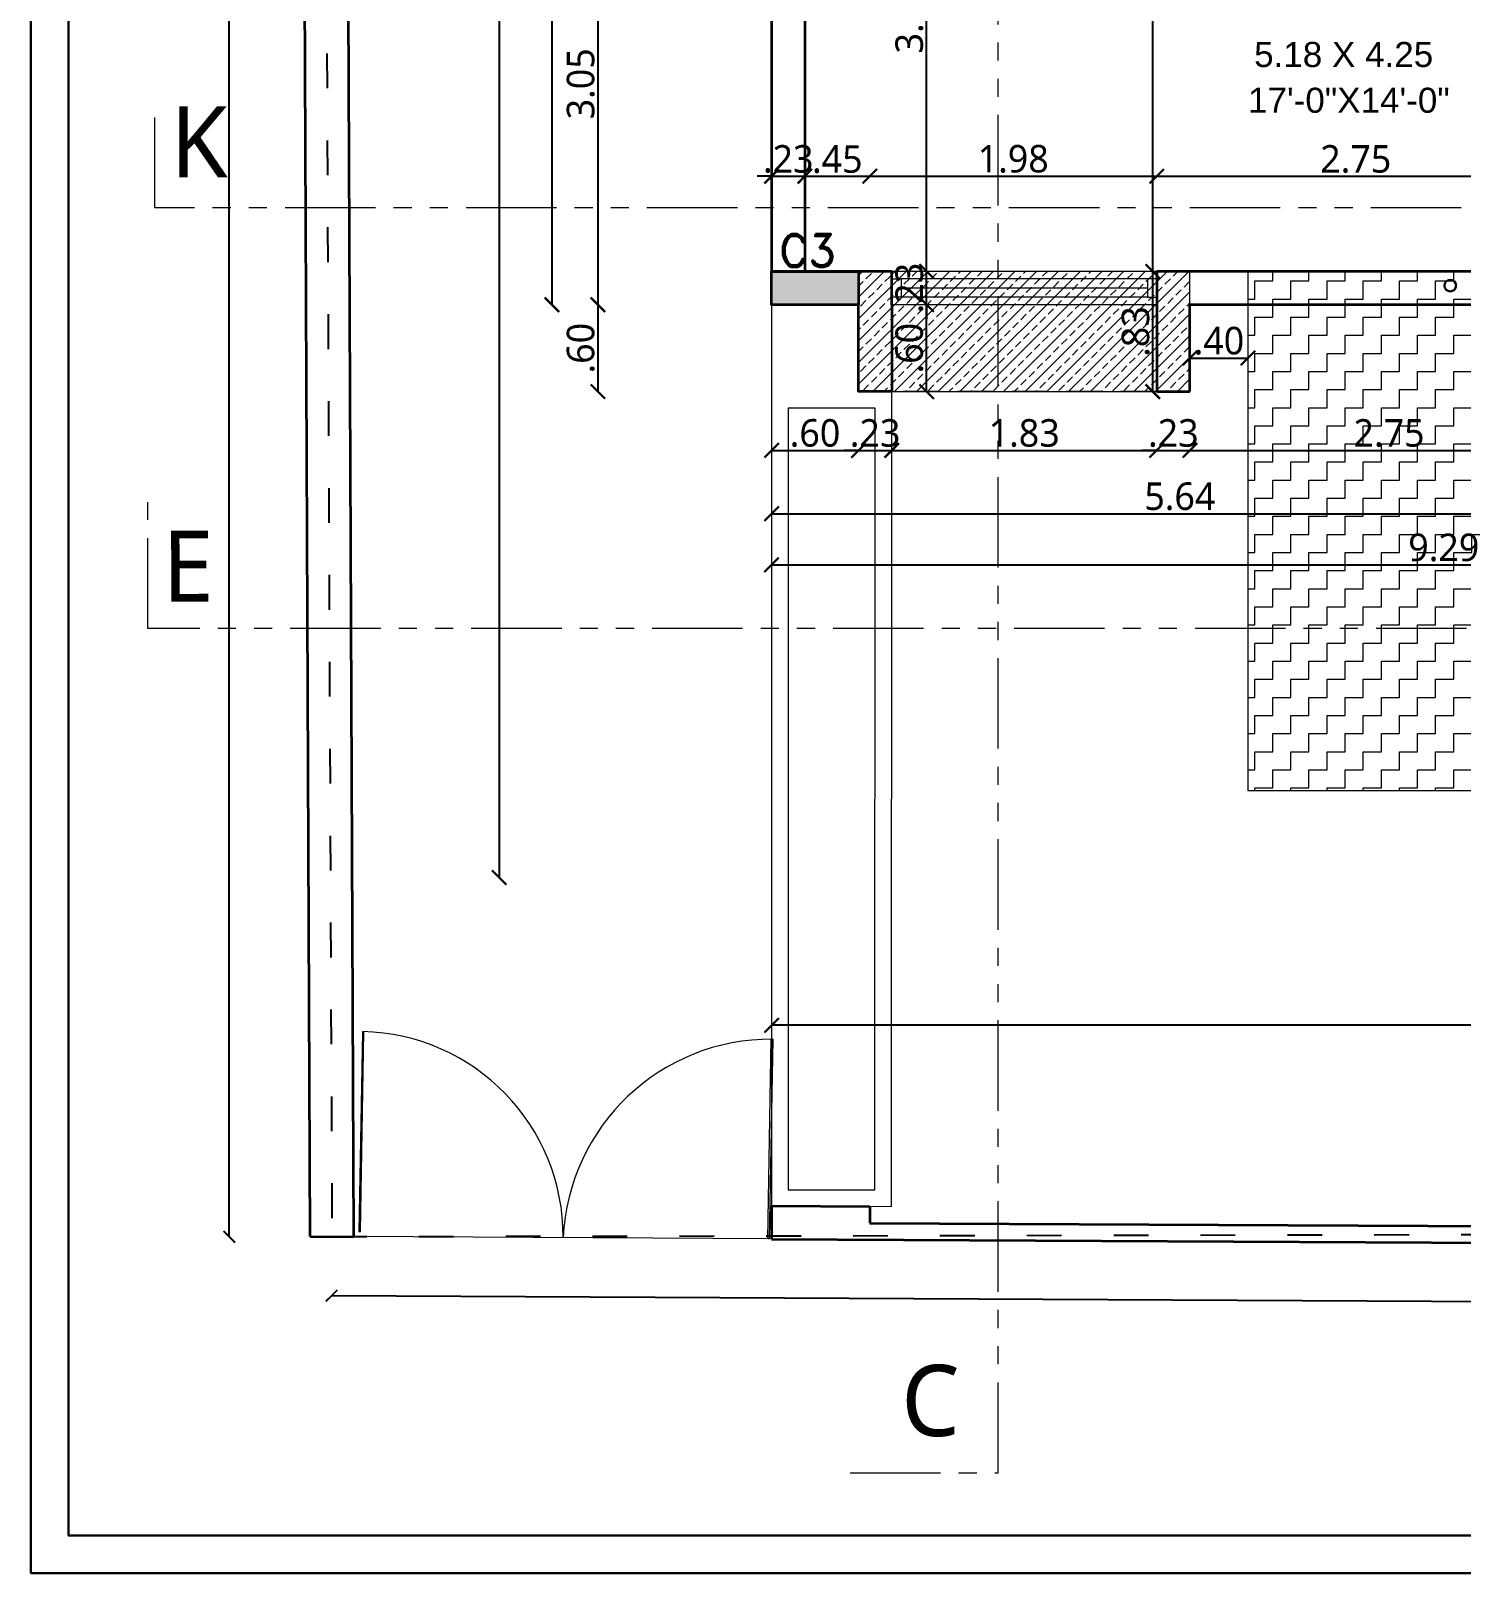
# Model space of a CAD drawing. Extents: x 2450 to 2649, y -7 to 131.
# Drawn here: x 2450.07 to 2459.95, y 104.87 to 115.52 of the extents above; entities that cross this region are included whole.
import ezdxf
from ezdxf.enums import TextEntityAlignment as Align

# ---------------------------------------------------------------- set-up
doc = ezdxf.new("R2010")
doc.units = 0
doc.header["$MEASUREMENT"] = 0
doc.header["$PDMODE"] = 34
for name, pattern in [('ACAD_ISO03W100', [30, 12, -18]), ('HIDDEN', [0.375, 0.25, -0.125]), ('PHANTOM2', [1.25, 0.625, -0.125, 0.125, -0.125, 0.125, -0.125])]:
    doc.linetypes.add(name, pattern=pattern)
doc.layers.add('BAS LINE', color=130, linetype='Continuous')
for name, color, linetype, lineweight in [('COLUMN', 5, 'Continuous', 35), ('DOOR-WINDOW', 35, 'Continuous', 13), ('KRB-R.C.C. COLUMN TEXT', 240, 'Continuous', 0), ('PIPE', 240, 'Continuous', 30), ('PLOT', 230, 'Continuous', 35), ('SECTION LINE', 3, 'PHANTOM2', 5), ('TEXT-1', 7, 'Continuous', 9), ('WALL', 30, 'Continuous', 35), ('WINDOW-LINE', 25, 'Continuous', 9)]:
    doc.layers.add(name, color=color, linetype=linetype, lineweight=lineweight)
for name, color, linetype, lineweight, true_color in [('COULMN HATCH', 7, 'Continuous', 13, 0xadadad), ('DIM_1', 7, 'Continuous', 13, 0x000000), ('flower bed', 7, 'Continuous', 20, 0x737373), ('HEATCH BEAM BOTTOM', 7, 'Continuous', 13, 0x92bdc9), ('heatch-3', 7, 'Continuous', 9, 0xb28a62), ('R.C.C PROJATION', 7, 'HIDDEN', 13, 0xa32900), ('SHEET', 7, 'Continuous', 30, 0x121212), ('WORKING DIM', 7, 'Continuous', 15, 0x292929)]:
    doc.layers.add(name, color=color, linetype=linetype, lineweight=lineweight, true_color=true_color)
doc.styles.add('AR', font='arial.ttf')
doc.styles.add('ARIAL', font='arial.ttf')
doc.styles.add('COMPLEX', font='complex.shx')
doc.styles.add('ROMAND', font='romand.shx')
doc.styles.get("Standard").update_dxf_attribs({"font": 'malgunsl.ttf'})
doc.dimstyles.new('2310', dxfattribs={"dimtxt": 0.19, "dimasz": 0.08, "dimexe": 0.18, "dimexo": 0.0625, "dimgap": 0.005, "dimtad": 0, "dimzin": 0, "dimdsep": 46, "dimtxsty": 'AR', "dimblk": 'ARCHTICK', "dimcen": 0.09, "dimse1": 1, "dimse2": 1, "dimaunit": 1, "dimadec": 4, "dimazin": 0, "dimtfac": 1, "dimtofl": 0, "dimtmove": 0, "dimatfit": 3, "dimfxl": 0.18, "dimtolj": 1, "dimtzin": 0, "dimarcsym": 0})
doc.dimstyles.new('R07', dxfattribs={"dimtxt": 0.19, "dimasz": 0.1, "dimexe": 0.18, "dimexo": 0.0625, "dimgap": 0.02, "dimtad": 1, "dimzin": 4, "dimdsep": 46, "dimtxsty": 'Standard', "dimblk": 'ARCHTICK', "dimcen": 0, "dimse1": 1, "dimse2": 1, "dimclrd": 256, "dimclre": 48, "dimclrt": 256, "dimadec": 0, "dimazin": 0, "dimtm": 1e-09, "dimtfac": 1, "dimtix": 1, "dimtmove": 1, "dimatfit": 3, "dimfxl": 0.18, "dimtolj": 1, "dimtzin": 0, "dimlwe": 15, "dimarcsym": 0})

# ---------------------------------------------------------------- blocks, each defined once
blk = doc.blocks.new('*U74')
at = {"layer": 'WINDOW-LINE'}
for p, q in [((175536.9, -38808.32), (175536.9, -38736.71)), ((175545.9, -38808.32), (175545.9, -38736.71))]:
    blk.add_line(p, q, dxfattribs=at)
at = {"layer": 'WINDOW-LINE', "color": 35, "true_color": 0x9d754d}
for p, q in [((175538.9, -38805.82), (175538.9, -38739.21)), ((175543.9, -38805.82), (175543.9, -38739.21))]:
    blk.add_line(p, q, dxfattribs=at)
at = {"layer": 'WINDOW-LINE', "color": 4, "true_color": 0x24ffff}
blk.add_line((175541.4, -38805.82), (175541.4, -38739.21), dxfattribs=at)
at = {"layer": 'WINDOW-LINE'}
for points in [[(175536.9, -38736.71), (175545.9, -38736.71), (175545.9, -38736.71), (175536.9, -38736.71)], [(175536.9, -38808.32), (175545.9, -38808.32), (175545.9, -38808.32), (175536.9, -38808.32)]]:
    blk.add_lwpolyline(points, close=True, dxfattribs=at)
at = {"layer": 'WINDOW-LINE', "color": 35, "true_color": 0x9d754d}
for points in [[(175538.9, -38736.71), (175543.9, -38736.71), (175543.9, -38739.21), (175538.9, -38739.21)], [(175538.9, -38808.32), (175543.9, -38808.32), (175543.9, -38805.82), (175538.9, -38805.82)]]:
    blk.add_lwpolyline(points, close=True, dxfattribs=at)
blk = doc.blocks.new('_ArchTick')
at = {"color": 0, "linetype": 'ByBlock', "const_width": 0.15}
blk.add_lwpolyline([(-0.5, -0.5), (0.5, 0.5)], dxfattribs=at)
blk = doc.blocks.new('*D3257')
at = {"layer": 'DEFPOINTS', "color": 0, "transparency": 16777216}
for p in [(2451.437, 128.564), (2452.055, 128.564), (2452.146, 107.195)]:
    blk.add_point(p, dxfattribs=at)
at = {"layer": 'DIM_1', "color": 0, "lineweight": -2, "transparency": 16777216}
for p, q in [((2451.437, 128.564), (2451.437, 119.428)), ((2451.437, 107.195), (2451.437, 118.187))]:
    blk.add_line(p, q, dxfattribs=at)
at = {"layer": 'DIM_1', "color": 0, "lineweight": -2, "transparency": 16777216, "xscale": 0.08, "yscale": 0.08, "zscale": 0.08}
for p, rotation in [((2451.437, 128.564), 90), ((2451.437, 107.195), 270)]:
    blk.add_blockref('_ArchTick', p, dxfattribs=dict(at, rotation=rotation))
at = {"layer": 'DIM_1', "color": 0, "transparency": 16777216, "char_height": 0.19, "attachment_point": 5, "rotation": 90, "style": 'AR'}
for s, insert in [('\\A1;[70\'-1 1/2"]', (2451.565, 118.807)), ('\\A1;21.37', (2451.335, 118.807))]:
    blk.add_mtext(s, dxfattribs=dict(at, insert=insert))
blk = doc.blocks.new('*D3260')
at = {"layer": 'DEFPOINTS', "color": 0, "transparency": 16777216}
for p in [(2452.146, 107.196), (2476.094, 107.072), (2452.144, 106.789)]:
    blk.add_point(p, dxfattribs=at)
at = {"layer": 'DIM_1', "color": 0, "lineweight": -2, "transparency": 16777216}
for p, q in [((2452.144, 106.789), (2463.719, 106.729)), ((2476.092, 106.664), (2464.517, 106.725))]:
    blk.add_line(p, q, dxfattribs=at)
at = {"layer": 'DIM_1', "color": 0, "lineweight": -2, "transparency": 16777216, "xscale": 0.08, "yscale": 0.08, "zscale": 0.08}
for p, rotation in [((2452.144, 106.789), 179.7026659752107), ((2476.092, 106.664), 359.7026659752107)]:
    blk.add_blockref('_ArchTick', p, dxfattribs=dict(at, rotation=rotation))
at = {"layer": 'DIM_1', "color": 0, "transparency": 16777216, "char_height": 0.19, "attachment_point": 5, "rotation": 359.7027, "style": 'AR'}
for s, insert in [('\\A1;23.95', (2464.118, 106.829)), ('\\A1;[78\'-7"]', (2464.117, 106.6))]:
    blk.add_mtext(s, dxfattribs=dict(at, insert=insert))
blk = doc.blocks.new('*D3714')
at = {"layer": 'DEFPOINTS', "color": 0, "transparency": 16777216}
for p in [(2455.413, 114.517), (2455.183, 113.86), (2455.413, 113.86)]:
    blk.add_point(p, dxfattribs=at)
at = {"layer": 'WORKING DIM', "lineweight": -2, "transparency": 16777216}
for p, q in [((2455.183, 114.517), (2455.083, 114.517)), ((2455.183, 114.517), (2455.413, 114.517)), ((2455.413, 114.517), (2455.513, 114.517))]:
    blk.add_line(p, q, dxfattribs=at)
at = {"layer": 'WORKING DIM', "lineweight": -2, "transparency": 16777216, "xscale": 0.1, "yscale": 0.1, "zscale": 0.1}
blk.add_blockref('_ArchTick', (2455.183, 114.517), dxfattribs=at)
at = {"layer": 'WORKING DIM', "lineweight": -2, "transparency": 16777216, "xscale": 0.1, "yscale": 0.1, "zscale": 0.1, "rotation": 180}
blk.add_blockref('_ArchTick', (2455.413, 114.517), dxfattribs=at)
at = {"layer": 'WORKING DIM', "transparency": 16777216, "insert": (2455.298, 114.635), "char_height": 0.19, "attachment_point": 5}
blk.add_mtext('\\A1;.23', dxfattribs=at)
blk = doc.blocks.new('*D3715')
at = {"layer": 'DEFPOINTS', "color": 0, "transparency": 16777216}
for p in [(2455.861, 114.517), (2455.413, 113.86), (2455.861, 113.86)]:
    blk.add_point(p, dxfattribs=at)
at = {"layer": 'WORKING DIM', "lineweight": -2, "transparency": 16777216}
blk.add_line((2455.413, 114.517), (2455.861, 114.517), dxfattribs=at)
at = {"layer": 'WORKING DIM', "lineweight": -2, "transparency": 16777216, "xscale": 0.1, "yscale": 0.1, "zscale": 0.1, "rotation": 180}
blk.add_blockref('_ArchTick', (2455.413, 114.517), dxfattribs=at)
at = {"layer": 'WORKING DIM', "lineweight": -2, "transparency": 16777216, "xscale": 0.1, "yscale": 0.1, "zscale": 0.1}
blk.add_blockref('_ArchTick', (2455.861, 114.517), dxfattribs=at)
at = {"layer": 'WORKING DIM', "transparency": 16777216, "insert": (2455.637, 114.634), "char_height": 0.19, "attachment_point": 5}
blk.add_mtext('\\A1;.45', dxfattribs=at)
blk = doc.blocks.new('*D3716')
at = {"layer": 'DEFPOINTS', "color": 0, "transparency": 16777216}
for p in [(2455.183, 113.63), (2455.783, 113.63), (2455.783, 112.624)]:
    blk.add_point(p, dxfattribs=at)
at = {"layer": 'WORKING DIM', "lineweight": -2, "transparency": 16777216}
blk.add_line((2455.183, 112.624), (2455.783, 112.624), dxfattribs=at)
at = {"layer": 'WORKING DIM', "lineweight": -2, "transparency": 16777216, "xscale": 0.1, "yscale": 0.1, "zscale": 0.1, "rotation": 180}
blk.add_blockref('_ArchTick', (2455.183, 112.624), dxfattribs=at)
at = {"layer": 'WORKING DIM', "lineweight": -2, "transparency": 16777216, "xscale": 0.1, "yscale": 0.1, "zscale": 0.1}
blk.add_blockref('_ArchTick', (2455.783, 112.624), dxfattribs=at)
at = {"layer": 'WORKING DIM', "transparency": 16777216, "insert": (2455.483, 112.743), "char_height": 0.19, "attachment_point": 5}
blk.add_mtext('\\A1;.60', dxfattribs=at)
blk = doc.blocks.new('*D3717')
at = {"layer": 'DEFPOINTS', "color": 0, "transparency": 16777216}
for p in [(2455.783, 113.63), (2456.013, 113.33), (2456.013, 112.624)]:
    blk.add_point(p, dxfattribs=at)
at = {"layer": 'WORKING DIM', "lineweight": -2, "transparency": 16777216}
for p, q in [((2455.783, 112.624), (2455.683, 112.624)), ((2455.783, 112.624), (2456.013, 112.624)), ((2456.013, 112.624), (2456.113, 112.624))]:
    blk.add_line(p, q, dxfattribs=at)
at = {"layer": 'WORKING DIM', "lineweight": -2, "transparency": 16777216, "xscale": 0.1, "yscale": 0.1, "zscale": 0.1}
blk.add_blockref('_ArchTick', (2455.783, 112.624), dxfattribs=at)
at = {"layer": 'WORKING DIM', "lineweight": -2, "transparency": 16777216, "xscale": 0.1, "yscale": 0.1, "zscale": 0.1, "rotation": 180}
blk.add_blockref('_ArchTick', (2456.013, 112.624), dxfattribs=at)
at = {"layer": 'WORKING DIM', "transparency": 16777216, "insert": (2455.898, 112.743), "char_height": 0.19, "attachment_point": 5}
blk.add_mtext('\\A1;.23', dxfattribs=at)
blk = doc.blocks.new('*D3718')
at = {"layer": 'DEFPOINTS', "color": 0, "transparency": 16777216}
for p in [(2456.013, 113.33), (2457.843, 113.33), (2457.843, 112.624)]:
    blk.add_point(p, dxfattribs=at)
at = {"layer": 'WORKING DIM', "lineweight": -2, "transparency": 16777216}
blk.add_line((2456.013, 112.624), (2457.843, 112.624), dxfattribs=at)
at = {"layer": 'WORKING DIM', "lineweight": -2, "transparency": 16777216, "xscale": 0.1, "yscale": 0.1, "zscale": 0.1, "rotation": 180}
blk.add_blockref('_ArchTick', (2456.013, 112.624), dxfattribs=at)
at = {"layer": 'WORKING DIM', "lineweight": -2, "transparency": 16777216, "xscale": 0.1, "yscale": 0.1, "zscale": 0.1}
blk.add_blockref('_ArchTick', (2457.843, 112.624), dxfattribs=at)
at = {"layer": 'WORKING DIM', "transparency": 16777216, "insert": (2456.928, 112.743), "char_height": 0.19, "attachment_point": 5}
blk.add_mtext('\\A1;1.83', dxfattribs=at)
blk = doc.blocks.new('*D3719')
at = {"layer": 'DEFPOINTS', "color": 0, "transparency": 16777216}
for p in [(2457.843, 113.33), (2458.073, 113.33), (2458.073, 112.624)]:
    blk.add_point(p, dxfattribs=at)
at = {"layer": 'WORKING DIM', "lineweight": -2, "transparency": 16777216}
for p, q in [((2457.843, 112.624), (2457.743, 112.624)), ((2457.843, 112.624), (2458.073, 112.624)), ((2458.073, 112.624), (2458.173, 112.624))]:
    blk.add_line(p, q, dxfattribs=at)
at = {"layer": 'WORKING DIM', "lineweight": -2, "transparency": 16777216, "xscale": 0.1, "yscale": 0.1, "zscale": 0.1}
blk.add_blockref('_ArchTick', (2457.843, 112.624), dxfattribs=at)
at = {"layer": 'WORKING DIM', "lineweight": -2, "transparency": 16777216, "xscale": 0.1, "yscale": 0.1, "zscale": 0.1, "rotation": 180}
blk.add_blockref('_ArchTick', (2458.073, 112.624), dxfattribs=at)
at = {"layer": 'WORKING DIM', "transparency": 16777216, "insert": (2457.958, 112.743), "char_height": 0.19, "attachment_point": 5}
blk.add_mtext('\\A1;.23', dxfattribs=at)
blk = doc.blocks.new('*D3720')
at = {"layer": 'DEFPOINTS', "color": 0, "transparency": 16777216}
for p in [(2460.823, 113.63), (2458.073, 113.33), (2460.823, 112.624)]:
    blk.add_point(p, dxfattribs=at)
at = {"layer": 'WORKING DIM', "lineweight": -2, "transparency": 16777216}
blk.add_line((2458.073, 112.624), (2460.823, 112.624), dxfattribs=at)
at = {"layer": 'WORKING DIM', "lineweight": -2, "transparency": 16777216, "xscale": 0.1, "yscale": 0.1, "zscale": 0.1, "rotation": 180}
blk.add_blockref('_ArchTick', (2458.073, 112.624), dxfattribs=at)
at = {"layer": 'WORKING DIM', "lineweight": -2, "transparency": 16777216, "xscale": 0.1, "yscale": 0.1, "zscale": 0.1}
blk.add_blockref('_ArchTick', (2460.823, 112.624), dxfattribs=at)
at = {"layer": 'WORKING DIM', "transparency": 16777216, "insert": (2459.448, 112.743), "char_height": 0.19, "attachment_point": 5}
blk.add_mtext('\\A1;2.75', dxfattribs=at)
blk = doc.blocks.new('*D3733')
at = {"layer": 'DEFPOINTS', "color": 0, "transparency": 16777216}
for p in [(2457.843, 114.517), (2455.861, 113.86), (2457.843, 113.86)]:
    blk.add_point(p, dxfattribs=at)
at = {"layer": 'WORKING DIM', "lineweight": -2, "transparency": 16777216}
blk.add_line((2455.861, 114.517), (2457.843, 114.517), dxfattribs=at)
at = {"layer": 'WORKING DIM', "lineweight": -2, "transparency": 16777216, "xscale": 0.1, "yscale": 0.1, "zscale": 0.1, "rotation": 180}
blk.add_blockref('_ArchTick', (2455.861, 114.517), dxfattribs=at)
at = {"layer": 'WORKING DIM', "lineweight": -2, "transparency": 16777216, "xscale": 0.1, "yscale": 0.1, "zscale": 0.1}
blk.add_blockref('_ArchTick', (2457.843, 114.517), dxfattribs=at)
at = {"layer": 'WORKING DIM', "transparency": 16777216, "insert": (2456.852, 114.636), "char_height": 0.19, "attachment_point": 5}
blk.add_mtext('\\A1;1.98', dxfattribs=at)
blk = doc.blocks.new('*D3734')
at = {"layer": 'DEFPOINTS', "color": 0, "transparency": 16777216}
for p in [(2460.593, 114.517), (2457.843, 113.86), (2460.593, 113.86)]:
    blk.add_point(p, dxfattribs=at)
at = {"layer": 'WORKING DIM', "lineweight": -2, "transparency": 16777216}
blk.add_line((2457.843, 114.517), (2460.593, 114.517), dxfattribs=at)
at = {"layer": 'WORKING DIM', "lineweight": -2, "transparency": 16777216, "xscale": 0.1, "yscale": 0.1, "zscale": 0.1, "rotation": 180}
blk.add_blockref('_ArchTick', (2457.843, 114.517), dxfattribs=at)
at = {"layer": 'WORKING DIM', "lineweight": -2, "transparency": 16777216, "xscale": 0.1, "yscale": 0.1, "zscale": 0.1}
blk.add_blockref('_ArchTick', (2460.593, 114.517), dxfattribs=at)
at = {"layer": 'WORKING DIM', "transparency": 16777216, "insert": (2459.218, 114.635), "char_height": 0.19, "attachment_point": 5}
blk.add_mtext('\\A1;2.75', dxfattribs=at)
blk = doc.blocks.new('*D3514')
at = {"layer": 'DEFPOINTS', "color": 0, "transparency": 16777216}
for p in [(2455.183, 113.63), (2460.823, 113.63), (2460.823, 112.187)]:
    blk.add_point(p, dxfattribs=at)
at = {"layer": 'WORKING DIM', "lineweight": -2, "transparency": 16777216}
blk.add_line((2455.183, 112.187), (2460.823, 112.187), dxfattribs=at)
at = {"layer": 'WORKING DIM', "lineweight": -2, "transparency": 16777216, "xscale": 0.1, "yscale": 0.1, "zscale": 0.1, "rotation": 180}
blk.add_blockref('_ArchTick', (2455.183, 112.187), dxfattribs=at)
at = {"layer": 'WORKING DIM', "lineweight": -2, "transparency": 16777216, "xscale": 0.1, "yscale": 0.1, "zscale": 0.1}
blk.add_blockref('_ArchTick', (2460.823, 112.187), dxfattribs=at)
at = {"layer": 'WORKING DIM', "transparency": 16777216, "insert": (2458.003, 112.306), "char_height": 0.19, "attachment_point": 5}
blk.add_mtext('\\A1;5.64', dxfattribs=at)
blk = doc.blocks.new('*D3588')
at = {"layer": 'DEFPOINTS', "color": 0, "transparency": 16777216}
for p in [(2455.183, 113.63), (2464.47, 113.63), (2464.47, 111.834)]:
    blk.add_point(p, dxfattribs=at)
at = {"layer": 'WORKING DIM', "lineweight": -2, "transparency": 16777216}
blk.add_line((2455.183, 111.834), (2464.47, 111.834), dxfattribs=at)
at = {"layer": 'WORKING DIM', "lineweight": -2, "transparency": 16777216, "xscale": 0.1, "yscale": 0.1, "zscale": 0.1, "rotation": 180}
blk.add_blockref('_ArchTick', (2455.183, 111.834), dxfattribs=at)
at = {"layer": 'WORKING DIM', "lineweight": -2, "transparency": 16777216, "xscale": 0.1, "yscale": 0.1, "zscale": 0.1}
blk.add_blockref('_ArchTick', (2464.47, 111.834), dxfattribs=at)
at = {"layer": 'WORKING DIM', "transparency": 16777216, "insert": (2459.826, 111.953), "char_height": 0.19, "attachment_point": 5}
blk.add_mtext('\\A1;9.29', dxfattribs=at)
blk = doc.blocks.new('*D3598')
at = {"layer": 'DEFPOINTS', "color": 0, "transparency": 16777216}
for p in [(2454.583, 116.68), (2453.983, 113.63), (2455.183, 113.63)]:
    blk.add_point(p, dxfattribs=at)
at = {"layer": 'WORKING DIM', "lineweight": -2, "transparency": 16777216}
blk.add_line((2453.983, 116.68), (2453.983, 113.63), dxfattribs=at)
at = {"layer": 'WORKING DIM', "lineweight": -2, "transparency": 16777216, "xscale": 0.1, "yscale": 0.1, "zscale": 0.1}
for p, rotation in [((2453.983, 116.68), 90), ((2453.983, 113.63), 270)]:
    blk.add_blockref('_ArchTick', p, dxfattribs=dict(at, rotation=rotation))
at = {"layer": 'WORKING DIM', "transparency": 16777216, "insert": (2453.865, 115.155), "char_height": 0.19, "attachment_point": 5, "rotation": 90}
blk.add_mtext('\\A1;3.05', dxfattribs=at)
blk = doc.blocks.new('*D3599')
at = {"layer": 'DEFPOINTS', "color": 0, "transparency": 16777216}
for p in [(2455.183, 113.63), (2453.983, 113.03), (2455.783, 113.03)]:
    blk.add_point(p, dxfattribs=at)
at = {"layer": 'WORKING DIM', "lineweight": -2, "transparency": 16777216}
blk.add_line((2453.983, 113.63), (2453.983, 113.03), dxfattribs=at)
at = {"layer": 'WORKING DIM', "lineweight": -2, "transparency": 16777216, "xscale": 0.1, "yscale": 0.1, "zscale": 0.1}
for p, rotation in [((2453.983, 113.63), 90), ((2453.983, 113.03), 270)]:
    blk.add_blockref('_ArchTick', p, dxfattribs=dict(at, rotation=rotation))
at = {"layer": 'WORKING DIM', "transparency": 16777216, "insert": (2453.865, 113.33), "char_height": 0.19, "attachment_point": 5, "rotation": 90}
blk.add_mtext('\\A1;.60', dxfattribs=at)
blk = doc.blocks.new('*D3600')
at = {"layer": 'DEFPOINTS', "color": 0, "transparency": 16777216}
for p in [(2455.183, 125.763), (2453.665, 113.63), (2455.183, 113.63)]:
    blk.add_point(p, dxfattribs=at)
at = {"layer": 'WORKING DIM', "lineweight": -2, "transparency": 16777216}
blk.add_line((2453.665, 125.763), (2453.665, 113.63), dxfattribs=at)
at = {"layer": 'WORKING DIM', "lineweight": -2, "transparency": 16777216, "xscale": 0.1, "yscale": 0.1, "zscale": 0.1}
for p, rotation in [((2453.665, 125.763), 90), ((2453.665, 113.63), 270)]:
    blk.add_blockref('_ArchTick', p, dxfattribs=dict(at, rotation=rotation))
at = {"layer": 'WORKING DIM', "transparency": 16777216, "insert": (2453.546, 119.697), "char_height": 0.19, "attachment_point": 5, "rotation": 90}
blk.add_mtext('\\A1;12.13', dxfattribs=at)
blk = doc.blocks.new('*D3414')
at = {"layer": 'DEFPOINTS', "color": 0, "transparency": 16777216}
for p in [(2455.861, 113.63), (2456.254, 113.63), (2455.861, 113.03)]:
    blk.add_point(p, dxfattribs=at)
at = {"layer": 'WORKING DIM', "lineweight": -2, "transparency": 16777216}
blk.add_line((2456.254, 113.03), (2456.254, 113.63), dxfattribs=at)
at = {"layer": 'WORKING DIM', "lineweight": -2, "transparency": 16777216, "xscale": 0.1, "yscale": 0.1, "zscale": 0.1}
for p, rotation in [((2456.254, 113.63), 90), ((2456.254, 113.03), 270)]:
    blk.add_blockref('_ArchTick', p, dxfattribs=dict(at, rotation=rotation))
at = {"layer": 'WORKING DIM', "transparency": 16777216, "insert": (2456.135, 113.33), "char_height": 0.19, "attachment_point": 5, "rotation": 90}
blk.add_mtext('\\A1;.60', dxfattribs=at)
blk = doc.blocks.new('*D3415')
at = {"layer": 'DEFPOINTS', "color": 0, "transparency": 16777216}
for p in [(2455.861, 113.86), (2456.254, 113.86), (2455.861, 113.63)]:
    blk.add_point(p, dxfattribs=at)
at = {"layer": 'WORKING DIM', "lineweight": -2, "transparency": 16777216}
for p, q in [((2456.254, 113.86), (2456.254, 113.96)), ((2456.254, 113.63), (2456.254, 113.86)), ((2456.254, 113.63), (2456.254, 113.53))]:
    blk.add_line(p, q, dxfattribs=at)
at = {"layer": 'WORKING DIM', "lineweight": -2, "transparency": 16777216, "xscale": 0.1, "yscale": 0.1, "zscale": 0.1}
for p, rotation in [((2456.254, 113.86), 270), ((2456.254, 113.63), 90)]:
    blk.add_blockref('_ArchTick', p, dxfattribs=dict(at, rotation=rotation))
at = {"layer": 'WORKING DIM', "transparency": 16777216, "insert": (2456.135, 113.745), "char_height": 0.19, "attachment_point": 5, "rotation": 90}
blk.add_mtext('\\A1;.23', dxfattribs=at)
blk = doc.blocks.new('*D3416')
at = {"layer": 'DEFPOINTS', "color": 0, "transparency": 16777216}
for p in [(2455.413, 117.36), (2456.254, 117.36), (2455.861, 113.86)]:
    blk.add_point(p, dxfattribs=at)
at = {"layer": 'WORKING DIM', "lineweight": -2, "transparency": 16777216}
blk.add_line((2456.254, 113.86), (2456.254, 117.36), dxfattribs=at)
at = {"layer": 'WORKING DIM', "lineweight": -2, "transparency": 16777216, "xscale": 0.1, "yscale": 0.1, "zscale": 0.1}
for p, rotation in [((2456.254, 117.36), 90), ((2456.254, 113.86), 270)]:
    blk.add_blockref('_ArchTick', p, dxfattribs=dict(at, rotation=rotation))
at = {"layer": 'WORKING DIM', "transparency": 16777216, "insert": (2456.135, 115.61), "char_height": 0.19, "attachment_point": 5, "rotation": 90}
blk.add_mtext('\\A1;3.50', dxfattribs=at)
blk = doc.blocks.new('*D3428')
at = {"layer": 'DEFPOINTS', "color": 0, "transparency": 16777216}
for p in [(2457.816, 113.86), (2457.843, 113.86), (2457.843, 113.03)]:
    blk.add_point(p, dxfattribs=at)
at = {"layer": 'WORKING DIM', "lineweight": -2, "transparency": 16777216}
blk.add_line((2457.816, 113.03), (2457.816, 113.86), dxfattribs=at)
at = {"layer": 'WORKING DIM', "lineweight": -2, "transparency": 16777216, "xscale": 0.1, "yscale": 0.1, "zscale": 0.1}
for p, rotation in [((2457.816, 113.86), 90), ((2457.816, 113.03), 270)]:
    blk.add_blockref('_ArchTick', p, dxfattribs=dict(at, rotation=rotation))
at = {"layer": 'WORKING DIM', "transparency": 16777216, "insert": (2457.698, 113.445), "char_height": 0.19, "attachment_point": 5, "rotation": 90}
blk.add_mtext('\\A1;.83', dxfattribs=at)
blk = doc.blocks.new('*D3429')
at = {"layer": 'DEFPOINTS', "color": 0, "transparency": 16777216}
for p in [(2457.816, 118.11), (2458.768, 118.11), (2457.843, 113.86)]:
    blk.add_point(p, dxfattribs=at)
at = {"layer": 'WORKING DIM', "lineweight": -2, "transparency": 16777216}
blk.add_line((2457.816, 113.86), (2457.816, 118.11), dxfattribs=at)
at = {"layer": 'WORKING DIM', "lineweight": -2, "transparency": 16777216, "xscale": 0.1, "yscale": 0.1, "zscale": 0.1}
for p, rotation in [((2457.816, 118.11), 90), ((2457.816, 113.86), 270)]:
    blk.add_blockref('_ArchTick', p, dxfattribs=dict(at, rotation=rotation))
at = {"layer": 'WORKING DIM', "transparency": 16777216, "insert": (2457.698, 115.985), "char_height": 0.19, "attachment_point": 5, "rotation": 90}
blk.add_mtext('\\A1;4.25', dxfattribs=at)
blk = doc.blocks.new('*D3839')
at = {"layer": 'DEFPOINTS', "color": 0, "transparency": 16777216}
for p in [(2455.183, 125.763), (2453.301, 109.675), (2464.47, 109.675)]:
    blk.add_point(p, dxfattribs=at)
at = {"layer": 'WORKING DIM', "lineweight": -2, "transparency": 16777216}
blk.add_line((2453.301, 125.763), (2453.301, 109.675), dxfattribs=at)
at = {"layer": 'WORKING DIM', "lineweight": -2, "transparency": 16777216, "xscale": 0.1, "yscale": 0.1, "zscale": 0.1}
for p, rotation in [((2453.301, 125.763), 90), ((2453.301, 109.675), 270)]:
    blk.add_blockref('_ArchTick', p, dxfattribs=dict(at, rotation=rotation))
at = {"layer": 'WORKING DIM', "transparency": 16777216, "insert": (2453.182, 117.719), "char_height": 0.19, "attachment_point": 5, "rotation": 90}
blk.add_mtext('\\A1;16.09', dxfattribs=at)
blk = doc.blocks.new('*D3840')
at = {"layer": 'DEFPOINTS', "color": 0, "transparency": 16777216}
for p in [(2455.183, 113.63), (2473.05, 109.999), (2455.183, 108.655)]:
    blk.add_point(p, dxfattribs=at)
at = {"layer": 'WORKING DIM', "lineweight": -2, "transparency": 16777216}
blk.add_line((2473.05, 108.655), (2455.183, 108.655), dxfattribs=at)
at = {"layer": 'WORKING DIM', "lineweight": -2, "transparency": 16777216, "xscale": 0.1, "yscale": 0.1, "zscale": 0.1, "rotation": 180}
blk.add_blockref('_ArchTick', (2455.183, 108.655), dxfattribs=at)
at = {"layer": 'WORKING DIM', "lineweight": -2, "transparency": 16777216, "xscale": 0.1, "yscale": 0.1, "zscale": 0.1}
blk.add_blockref('_ArchTick', (2473.05, 108.655), dxfattribs=at)
at = {"layer": 'WORKING DIM', "transparency": 16777216, "insert": (2464.116, 108.774), "char_height": 0.19, "attachment_point": 5}
blk.add_mtext('\\A1;17.87', dxfattribs=at)
blk = doc.blocks.new('*D4134')
at = {"layer": 'DEFPOINTS', "color": 0, "transparency": 16777216}
for p in [(2458.473, 113.262), (2458.073, 113.03), (2458.473, 113.03)]:
    blk.add_point(p, dxfattribs=at)
at = {"layer": 'DIM_1', "lineweight": -2, "transparency": 16777216}
blk.add_line((2458.073, 113.262), (2458.473, 113.262), dxfattribs=at)
at = {"layer": 'DIM_1', "lineweight": -2, "transparency": 16777216, "xscale": 0.1, "yscale": 0.1, "zscale": 0.1, "rotation": 180}
blk.add_blockref('_ArchTick', (2458.073, 113.262), dxfattribs=at)
at = {"layer": 'DIM_1', "lineweight": -2, "transparency": 16777216, "xscale": 0.1, "yscale": 0.1, "zscale": 0.1}
blk.add_blockref('_ArchTick', (2458.473, 113.262), dxfattribs=at)
at = {"layer": 'DIM_1', "transparency": 16777216, "insert": (2458.273, 113.38), "char_height": 0.19, "attachment_point": 5}
blk.add_mtext('\\A1;.40', dxfattribs=at)

msp = doc.modelspace()

# ---------------------------------------------------------------- hatches: boundary and pattern name
at = {"layer": 'COULMN HATCH', "ltscale": 0.001}
h = msp.add_hatch(color=256, dxfattribs=at)
h.dxf.hatch_style = 1
h.paths.add_polyline_path([(2460.593, 125.165), (2460.823, 125.165), (2460.823, 124.64), (2460.593, 124.64)])
h.paths.add_polyline_path([(2455.183, 125.46), (2455.413, 125.46), (2455.413, 124.935), (2455.183, 124.935)])
h.paths.add_polyline_path([(2460.823, 120.455), (2460.593, 120.455), (2460.593, 121.205), (2460.823, 121.205)])
h.paths.add_polyline_path([(2455.183, 120.685), (2455.413, 120.685), (2455.413, 120.085), (2455.183, 120.085)])
h.paths.add_polyline_path([(2460.823, 117.81), (2460.593, 117.81), (2460.593, 118.56), (2460.823, 118.56)])
h.paths.add_polyline_path([(2455.183, 118.635), (2455.413, 118.635), (2455.413, 118.11), (2455.183, 118.11)])
h.paths.add_polyline_path([(2460.593, 114.23), (2460.823, 114.23), (2460.823, 113.63), (2460.593, 113.63)])
h.paths.add_polyline_path([(2455.783, 113.86), (2455.783, 113.63), (2455.183, 113.63), (2455.183, 113.86)])
h.paths.add_polyline_path([(2465.22, 115.085), (2465.22, 114.855), (2464.47, 114.855), (2464.47, 115.085)])
h.paths.add_polyline_path([(2464.47, 110.875), (2464.7, 110.875), (2464.7, 110.275), (2464.47, 110.275)])
h.paths.add_polyline_path([(2472.82, 115.085), (2473.05, 115.085), (2473.05, 114.56), (2472.82, 114.56)])
h.paths.add_polyline_path([(2470.13, 115.085), (2470.13, 114.855), (2469.53, 114.855), (2469.53, 115.085)])
h.paths.add_polyline_path([(2469.9, 110.875), (2470.13, 110.875), (2470.13, 110.275), (2469.9, 110.275)])
h.paths.add_polyline_path([(2473.05, 124.2), (2472.82, 124.2), (2472.82, 124.725), (2473.05, 124.725)])
h.paths.add_polyline_path([(2472.82, 121.055), (2473.05, 121.055), (2473.05, 120.455), (2472.82, 120.455)])
h.paths.add_polyline_path([(2468.02, 124.945), (2468.02, 124.495), (2468.25, 124.495), (2468.25, 124.945)])
h.paths.add_polyline_path([(2463.56, 124.725), (2463.56, 124.495), (2463.035, 124.495), (2463.035, 124.725)])
h.paths.add_polyline_path([(2467.72, 120.455), (2467.72, 120.685), (2468.47, 120.685), (2468.47, 120.455)])
h.paths.add_polyline_path([(2463.15, 120.455), (2462.92, 120.455), (2462.92, 121.205), (2463.15, 121.205)])
at = {"layer": 'HEATCH BEAM BOTTOM', "ltscale": 10}
h = msp.add_hatch(dxfattribs=at)
h.set_pattern_fill('ANSI33', color=256, scale=0.424953)
h.set_pattern_definition([(45, (568.04151, 170.54396), (-0.075121827, 0.075121827), []), (45, (568.11663, 170.54396), (-0.075121827, 0.075121827), [0.0531191533, -0.0265595766])])
h.paths.add_polyline_path([(2455.783, 113.03), (2458.073, 113.03), (2458.073, 113.86), (2455.783, 113.86)])
at = {"layer": 'heatch-3'}
h = msp.add_hatch(dxfattribs=at)
h.set_pattern_fill('ZIGZAG', color=256)
h.set_pattern_definition([(0, (273.01962, 170.54396), (0.125, 0.125), [0.125, -0.125]), (90, (273.14462, 170.54396), (-0.125, 0.125), [0.125, -0.125])])
h.paths.add_polyline_path([(2458.473, 110.275), (2464.7, 110.275), (2464.7, 113.86), (2458.473, 113.86)])

# ---------------------------------------------------------------- linework, layer by layer
at = {"layer": 'BAS LINE', "color": 7, "linetype": 'ACAD_ISO03W100', "lineweight": 25, "ltscale": 0.02}
msp.add_lwpolyline([(2452.055, 128.564), (2452.146, 107.196), (2462.447, 107.215), (2464.1, 107.225), (2466.886, 107.229), (2467.557, 107.224), (2476.094, 107.072), (2476.101, 127.601)], close=True, dxfattribs=at)
at = {"layer": 'COLUMN'}
msp.add_lwpolyline([(2455.783, 113.86), (2455.783, 113.63), (2455.183, 113.63), (2455.183, 113.86)], close=True, dxfattribs=at)
at = {"layer": 'DOOR-WINDOW'}
for points in [[(2452.356, 108.611), (2452.331, 107.231), (2452.343, 107.231), (2452.367, 108.611), (2452.356, 108.611)], [(2455.192, 108.56), (2455.167, 107.18), (2455.156, 107.18), (2455.181, 108.56), (2455.192, 108.56)]]:
    msp.add_lwpolyline(points, close=True, dxfattribs=at)
for centre, radius, start, end in [((2452.328, 107.197), 1.415, 359.6721, 88.7752), ((2455.178, 107.123), 1.436, 89.5132, 177.4007)]:
    msp.add_arc(centre, radius, start, end, dxfattribs=at)
at = {"layer": 'flower bed'}
for points in [[(2455.182, 107.409), (2456.012, 107.405), (2456.013, 113.03), (2455.783, 113.03), (2455.783, 113.63), (2455.183, 113.63)], [(2455.297, 107.52), (2455.897, 107.52), (2455.898, 112.915), (2455.298, 112.915)]]:
    msp.add_lwpolyline(points, close=True, dxfattribs=at)
at = {"layer": 'HEATCH BEAM BOTTOM', "ltscale": 10}
msp.add_lwpolyline([(2458.473, 110.275), (2464.7, 110.275), (2464.7, 115.085), (2460.593, 115.085), (2460.593, 113.86), (2458.473, 113.86)], close=True, dxfattribs=at)
at = {"layer": 'HEATCH BEAM BOTTOM'}
msp.add_lwpolyline([(2455.783, 113.03), (2458.073, 113.03), (2458.073, 113.86), (2455.783, 113.86)], close=True, dxfattribs=at)
at = {"layer": 'PIPE'}
msp.add_circle((2459.871, 113.762), 0.04, dxfattribs=at)
at = {"layer": 'PLOT', "ltscale": 0.1}
for p, q in [((2455.183, 107.409), (2455.183, 107.179)), ((2455.183, 107.409), (2455.861, 107.405)), ((2455.861, 107.405), (2455.861, 107.29)), ((2455.861, 107.29), (2469.3, 107.22)), ((2451.996, 107.196), (2452.296, 107.194)), ((2455.183, 107.179), (2470.13, 107.101))]:
    msp.add_line(p, q, dxfattribs=at)
at = {"layer": 'PLOT', "ltscale": 0.1, "flags": 128}
for points in [[(2451.996, 107.196), (2451.904, 128.695), (2467.42, 128.074)], [(2452.296, 107.194), (2452.205, 128.433), (2467.42, 127.824)]]:
    msp.add_lwpolyline(points, dxfattribs=at)
at = {"layer": 'R.C.C PROJATION'}
msp.add_line((2457.843, 113.03), (2455.861, 113.03), dxfattribs=at)
at = {"layer": 'SECTION LINE'}
for points in [[(2455.725, 105.565), (2456.748, 105.565), (2456.748, 130.004), (2455.725, 130.004)], [(2477.447, 114.841), (2477.447, 114.298), (2450.923, 114.298), (2450.923, 115.033)], [(2477.483, 112.577), (2477.483, 111.394), (2450.874, 111.394), (2450.874, 112.266)]]:
    msp.add_lwpolyline(points, dxfattribs=at)
at = {"layer": 'SHEET', "ltscale": 5}
for points in [[(2450.066, 130.906), (2450.066, 104.873), (2486.88, 104.873), (2486.88, 130.906)], [(2450.326, 130.646), (2450.326, 105.133), (2486.62, 105.133), (2486.62, 130.646)]]:
    msp.add_lwpolyline(points, close=True, dxfattribs=at)
at = {"layer": 'WALL'}
for p, q in [((2455.183, 117.36), (2455.183, 113.86)), ((2455.413, 117.36), (2455.413, 113.86)), ((2456.013, 113.86), (2455.183, 113.86)), ((2455.183, 113.63), (2455.183, 113.86)), ((2456.013, 113.63), (2456.013, 113.86)), ((2460.593, 113.86), (2457.843, 113.86)), ((2457.843, 113.86), (2457.843, 113.03)), ((2460.823, 113.63), (2458.073, 113.63)), ((2458.073, 113.03), (2458.073, 113.63)), ((2457.843, 113.03), (2458.073, 113.03))]:
    msp.add_line(p, q, dxfattribs=at)
msp.add_lwpolyline([(2456.013, 113.63), (2456.013, 113.03), (2455.783, 113.03), (2455.783, 113.63), (2455.783, 113.63)], dxfattribs=at)
at = {"layer": 'WINDOW-LINE'}
msp.add_line((2455.19, 107.181), (2452.296, 107.196), dxfattribs=at)

# ---------------------------------------------------------------- block references
at = {"layer": 'DOOR-WINDOW', "xscale": 0.02555555555552771, "yscale": 0.02555555555552771, "zscale": 0.02555555555552771, "rotation": 89.99999999999997}
msp.add_blockref('*U74', (1466.075, -4372.313), dxfattribs=at)

# ---------------------------------------------------------------- texts
at = {"layer": 'KRB-R.C.C. COLUMN TEXT', "style": 'ROMAND'}
msp.add_text('C3', height=0.225, dxfattribs=at).set_placement((2455.432, 113.891), align=Align.CENTER)
at = {"layer": 'SECTION LINE', "color": 5, "char_height": 0.4914, "width": 0.73718, "attachment_point": 3, "rotation": 0.0594, "style": 'COMPLEX'}
for s, insert in [('{\\fSegoe UI Light|b0|i0|c0|p34;K}', (2451.426, 115)), ('{\\fSegoe UI Light|b0|i0|c0|p34;E}', (2451.329, 112.071)), ('{\\fSegoe UI Light|b0|i0|c0|p34;C}', (2456.482, 106.311))]:
    msp.add_mtext(s, dxfattribs=dict(at, insert=insert))
at = {"layer": 'TEXT-1', "color": 18, "ltscale": 10, "true_color": 0x000000, "insert": (2458.516, 115.444), "char_height": 0.17311, "width": 1.30819, "attachment_point": 1, "style": 'ARIAL'}
msp.add_mtext('\\A1;5.18 X 4.25', dxfattribs=at)
at = {"layer": 'TEXT-1', "color": 146, "ltscale": 10, "true_color": 0x105689, "insert": (2458.474, 115.128), "char_height": 0.17311, "width": 1.30819, "attachment_point": 1, "style": 'ARIAL'}
msp.add_mtext('\\A1;17\'-0"X14\'-0"', dxfattribs=at)

# ---------------------------------------------------------------- dimensions: what is measured, and where the dimension line sits
at = {"layer": 'DIM_1'}
dim = msp.add_linear_dim(base=(2451.437, 128.564), p1=(2452.146, 107.195), p2=(2452.055, 128.564), angle=90, dimstyle='2310', override={"dimpost": '\\X'}, dxfattribs=at)
dim.commit()
dim.dimension.update_dxf_attribs({"geometry": '*D3257', "text_midpoint": (2451.437, 118.807), "dimtype": 160})
dim = msp.add_linear_dim(base=(2458.473, 113.262), p1=(2458.073, 113.03), p2=(2458.473, 113.03), dimstyle='R07', override={"dimpost": '\\X'}, dxfattribs=at)
dim.commit()
dim.dimension.update_dxf_attribs({"geometry": '*D4134', "text_midpoint": (2458.273, 113.38)})
dim = msp.add_aligned_dim(p1=(2476.094, 107.072), p2=(2452.146, 107.196), distance=0.407, dimstyle='2310', override={"dimpost": '\\X'}, dxfattribs=at)
dim.commit()
dim.dimension.update_dxf_attribs({"geometry": '*D3260', "text_midpoint": (2464.118, 106.727)})
at = {"layer": 'WORKING DIM'}
for base, p1, p2, picture, middle in [((2453.301, 109.675), (2455.183, 125.763), (2464.47, 109.675), '*D3839', (2453.182, 117.719)), ((2453.665, 113.63), (2455.183, 125.763), (2455.183, 113.63), '*D3600', (2453.546, 119.697)), ((2457.816, 118.11), (2457.843, 113.86), (2458.768, 118.11), '*D3429', (2457.698, 115.985)), ((2456.254, 117.36), (2455.861, 113.86), (2455.413, 117.36), '*D3416', (2456.135, 115.61)), ((2453.983, 113.63), (2454.583, 116.68), (2455.183, 113.63), '*D3598', (2453.865, 115.155)), ((2456.254, 113.86), (2455.861, 113.63), (2455.861, 113.86), '*D3415', (2456.135, 113.745)), ((2457.816, 113.86), (2457.843, 113.03), (2457.843, 113.86), '*D3428', (2457.698, 113.445)), ((2453.983, 113.03), (2455.183, 113.63), (2455.783, 113.03), '*D3599', (2453.865, 113.33)), ((2456.254, 113.63), (2455.861, 113.03), (2455.861, 113.63), '*D3414', (2456.135, 113.33))]:
    dim = msp.add_linear_dim(base=base, p1=p1, p2=p2, angle=90, dimstyle='R07', override={"dimpost": '\\X'}, dxfattribs=at)
    dim.commit()
    dim.dimension.update_dxf_attribs({"geometry": picture, "text_midpoint": middle})
for base, p1, p2, picture, middle in [((2455.413, 114.517), (2455.183, 113.86), (2455.413, 113.86), '*D3714', (2455.298, 114.635)), ((2455.861, 114.517), (2455.413, 113.86), (2455.861, 113.86), '*D3715', (2455.637, 114.634)), ((2457.843, 114.517), (2455.861, 113.86), (2457.843, 113.86), '*D3733', (2456.852, 114.636)), ((2460.593, 114.517), (2457.843, 113.86), (2460.593, 113.86), '*D3734', (2459.218, 114.635)), ((2455.783, 112.624), (2455.183, 113.63), (2455.783, 113.63), '*D3716', (2455.483, 112.743)), ((2460.823, 112.187), (2455.183, 113.63), (2460.823, 113.63), '*D3514', (2458.003, 112.306)), ((2464.47, 111.834), (2455.183, 113.63), (2464.47, 113.63), '*D3588', (2459.826, 111.953)), ((2455.183, 108.655), (2473.05, 109.999), (2455.183, 113.63), '*D3840', (2464.116, 108.774)), ((2456.013, 112.624), (2455.783, 113.63), (2456.013, 113.33), '*D3717', (2455.898, 112.743)), ((2460.823, 112.624), (2458.073, 113.33), (2460.823, 113.63), '*D3720', (2459.448, 112.743)), ((2457.843, 112.624), (2456.013, 113.33), (2457.843, 113.33), '*D3718', (2456.928, 112.743)), ((2458.073, 112.624), (2457.843, 113.33), (2458.073, 113.33), '*D3719', (2457.958, 112.743))]:
    dim = msp.add_linear_dim(base=base, p1=p1, p2=p2, dimstyle='R07', override={"dimpost": '\\X'}, dxfattribs=at)
    dim.commit()
    dim.dimension.update_dxf_attribs({"geometry": picture, "text_midpoint": middle})

doc.saveas('drawing.dxf')
